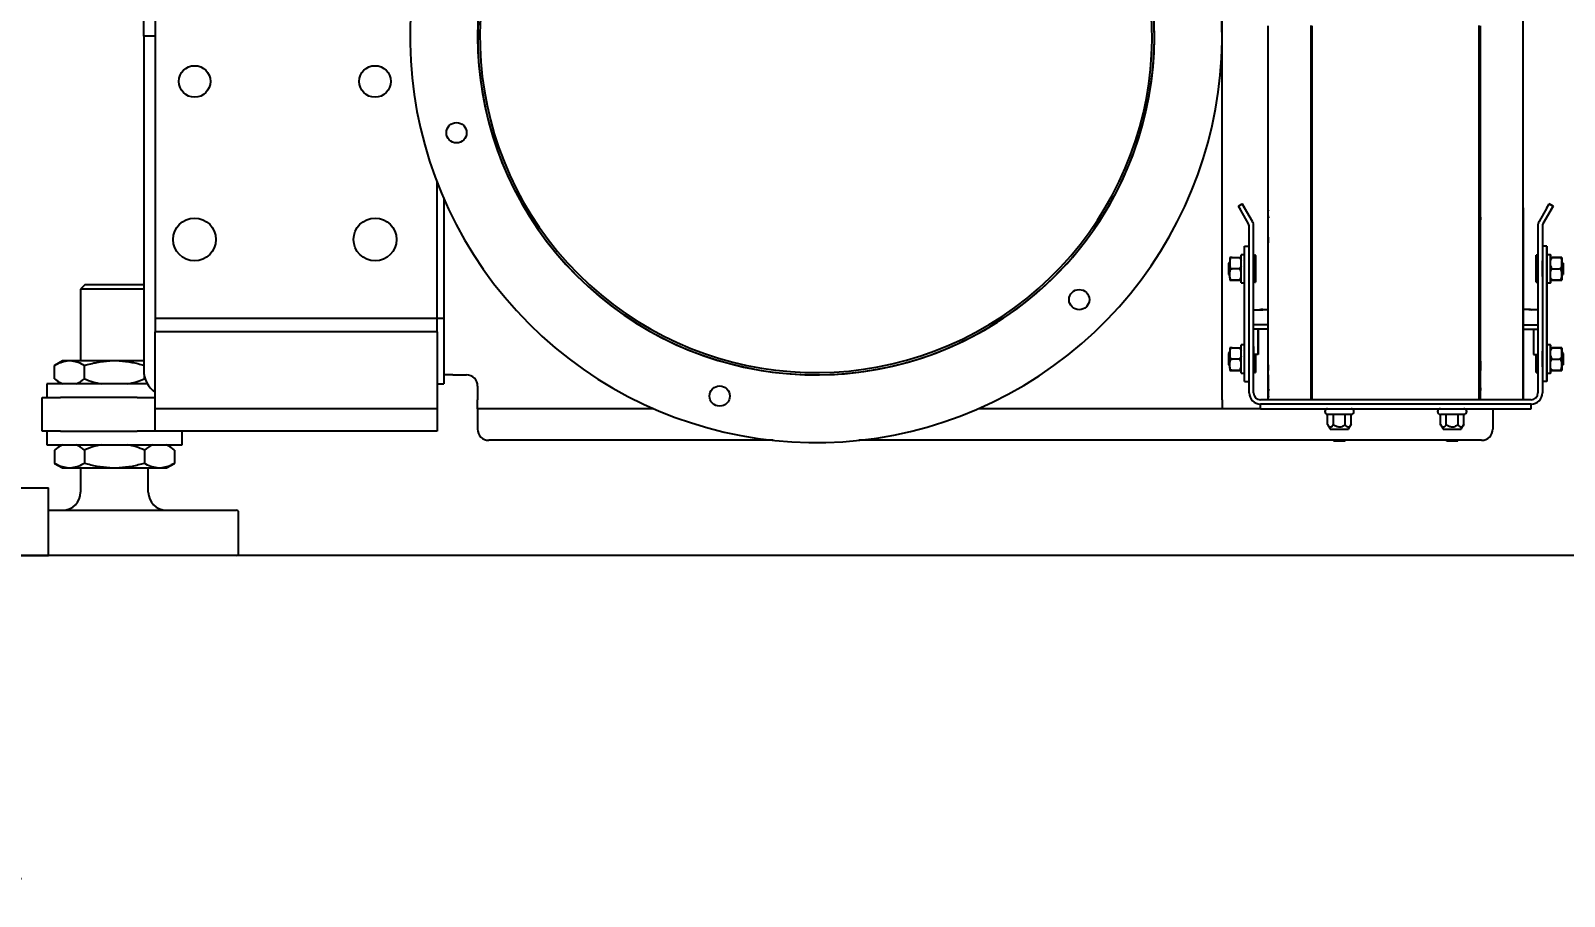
# Model space of a CAD drawing. Extents: x 28911 to 70911, y -59 to 29641.
# Drawn here: x 38253 to 38933, y 5682 to 6066 of the extents above; entities that cross this region are included whole.
import ezdxf

# ---------------------------------------------------------------- set-up
doc = ezdxf.new("R2010")
doc.units = 0
doc.header["$LTSCALE"] = 300
doc.header["$MEASUREMENT"] = 0
doc.layers.add('.', color=6, linetype='Continuous')
doc.styles.get("Standard").update_dxf_attribs({"font": 'STANDARD'})
doc.dimstyles.new('sc1a100$0', dxfattribs={"dimscale": 100, "dimtxt": 3, "dimasz": 3, "dimexe": 0, "dimexo": 0, "dimgap": 1, "dimtad": 1, "dimzin": 12, "dimdsep": 46, "dimtxsty": 'Standard', "dimblk": 'CLOSEDBLANK', "dimcen": 1, "dimclrd": 253, "dimclre": 253, "dimclrt": 2, "dimadec": 0, "dimazin": 3, "dimtfac": 1, "dimtmove": 0, "dimatfit": 1, "dimldrblk": 'CLOSEDBLANK', "dimfxl": 1, "dimtolj": 1, "dimtzin": 0, "dimarcsym": 0})
doc.dimstyles.new('sc1a50_pollici', dxfattribs={"dimscale": 50, "dimtxt": 3, "dimasz": 3, "dimexe": 0, "dimexo": 0, "dimgap": 1, "dimtad": 1, "dimzin": 12, "dimdsep": 46, "dimtxsty": 'Standard', "dimblk": 'CLOSEDBLANK', "dimcen": 1, "dimclrd": 253, "dimclre": 253, "dimclrt": 2, "dimadec": 0, "dimazin": 3, "dimtfac": 1, "dimtmove": 0, "dimatfit": 1, "dimldrblk": 'CLOSEDBLANK', "dimfxl": 1, "dimtolj": 1, "dimtzin": 0, "dimarcsym": 0})

# ---------------------------------------------------------------- blocks, each defined once
blk = doc.blocks.new('A$C714e681e')
at = {"color": 7, "linetype": 'Continuous', "lineweight": 25}
for p, q in [((330.6, 530), (330.6, 105)), ((325.6, 230), (325.6, 515)), ((803.6, 69), (803.6, 270)), ((330.6, 230), (325.6, 230)), ((325.6, 230), (325.6, 218)), ((325.6, 218), (325.6, 82)), ((455.6, 105), (455.6, 165.38)), ((458.6, 158.06), (458.6, 105)), ((810.85, 154.73), (812.58, 155.73)), ((811.85, 153), (810.85, 154.73)), ((815.33, 146.96), (811.85, 153)), ((812.58, 155.73), (813.58, 154)), ((812.58, 155.73), (812.58, 155.73)), ((813.58, 154), (812.58, 155.73)), ((812.58, 155.73), (813.58, 154)), ((812.58, 155.73), (812.58, 155.73)), ((813.58, 154), (812.58, 155.73)), ((817.06, 147.96), (813.58, 154)), ((817.06, 147.96), (813.58, 154)), ((817.06, 147.96), (813.58, 154)), ((824.14, 150.27), (824.1, 150.54)), ((824.12, 152.85), (824.12, 152.62)), ((824.17, 150.02), (824.37, 149.53)), ((937.1, 154), (937.1, 154)), ((937.1, 154), (937.1, 69)), ((937.1, 152.77), (937.1, 150.54)), ((947.62, 154), (944.14, 147.96)), ((949.35, 153), (945.87, 146.96)), ((949.35, 153), (945.87, 146.96)), ((949.35, 153), (945.87, 146.96)), ((947.62, 154), (948.62, 155.73)), ((950.35, 154.73), (948.62, 155.73)), ((948.62, 155.73), (948.62, 155.73)), ((948.62, 155.73), (950.35, 154.73)), ((950.35, 154.73), (948.62, 155.73)), ((948.62, 155.73), (948.62, 155.73)), ((950.35, 154.73), (949.35, 153)), ((949.35, 153), (950.35, 154.73)), ((950.35, 154.73), (949.35, 153)), ((949.35, 153), (950.35, 154.73)), ((950.35, 154.73), (950.35, 154.73)), ((950.35, 154.73), (950.35, 154.73)), ((815.6, 72), (815.6, 145.96)), ((817.6, 108.76), (817.6, 145.96)), ((817.6, 72), (817.6, 145.96)), ((817.6, 72), (817.6, 145.96)), ((943.6, 145.96), (943.6, 72)), ((945.6, 145.96), (945.6, 137)), ((945.6, 145.96), (945.6, 72)), ((945.6, 145.96), (945.6, 137)), ((813.6, 77), (813.6, 137)), ((813.6, 137), (815.6, 137)), ((947.6, 137), (945.6, 137)), ((945.6, 137), (945.6, 77)), ((947.6, 137), (947.6, 77)), ((947.6, 137), (947.6, 137)), ((947.6, 135), (947.6, 137)), ((947.6, 137), (947.6, 137)), ((947.6, 137), (947.6, 77)), ((947.6, 137), (947.6, 137)), ((947.6, 135), (947.6, 137)), ((806.9, 130), (806.4, 129.5)), ((806.4, 129.5), (806.4, 124.5)), ((807, 130), (806.9, 130)), ((806.9, 130), (806.9, 124)), ((807, 132), (807, 130.64)), ((807, 130.64), (807, 128.36)), ((808.04, 132), (810.96, 132)), ((808.04, 132), (810.96, 132)), ((813.6, 133.25), (812, 133.25)), ((812, 127), (812, 133.25)), ((818.1, 133), (817.6, 132.5)), ((818.4, 133), (818.1, 133)), ((818.4, 128.16), (818.4, 129.31)), ((818.4, 128.15), (818.4, 129.31)), ((943.1, 133), (942.8, 133)), ((943.6, 132.5), (943.1, 133)), ((945.6, 123.51), (945.6, 130.49)), ((947.6, 79), (947.6, 135)), ((947.6, 79), (947.6, 135)), ((949.2, 133.25), (947.6, 133.25)), ((953.16, 132), (950.24, 132)), ((950.24, 132), (953.16, 132)), ((954.2, 132), (954.2, 130.64)), ((954.2, 130.64), (954.2, 132)), ((954.2, 130.64), (954.2, 128.36)), ((954.2, 130.64), (954.2, 130)), ((954.2, 123.5), (954.2, 130.45)), ((954.3, 130), (954.2, 130)), ((954.8, 129.5), (954.3, 130)), ((954.3, 124), (954.3, 130)), ((954.8, 129.5), (954.8, 124.5)), ((806.4, 124.5), (806.9, 124)), ((806.9, 124), (807, 124)), ((807, 128.36), (807, 125.64)), ((807, 123.36), (807, 125.64)), ((807, 123.36), (807, 122)), ((810.96, 127), (808.04, 127)), ((810.96, 127), (808.04, 127)), ((812, 120.75), (812, 127)), ((818.4, 128.16), (818.4, 125.85)), ((818.4, 128.15), (818.4, 125.84)), ((818.4, 125.85), (818.4, 124.69)), ((818.4, 125.84), (818.4, 124.69)), ((950.24, 127), (953.16, 127)), ((950.24, 127), (953.16, 127)), ((954.2, 125.64), (954.2, 128.36)), ((954.2, 123.36), (954.2, 125.64)), ((954.2, 124), (954.3, 124)), ((954.2, 123.36), (954.2, 124)), ((954.2, 124), (954.2, 123.5)), ((954.2, 123.36), (954.2, 122)), ((954.2, 122), (954.2, 123.36)), ((954.3, 124), (954.8, 124.5)), ((299.6, 120), (297.6, 118)), ((297.6, 118), (297.6, 86.22)), ((312.6, 118), (297.6, 118)), ((299.6, 120), (312.6, 120)), ((312.6, 120), (325.6, 120)), ((325.6, 118), (312.6, 118)), ((808.04, 122), (810.96, 122)), ((810.96, 122), (808.04, 122)), ((808.04, 122), (810.96, 122)), ((812, 120.75), (813.6, 120.75)), ((817.6, 121.5), (818.1, 121)), ((818.1, 121), (818.4, 121)), ((942.8, 121), (943.1, 121)), ((943.1, 121), (943.6, 121.5)), ((947.6, 120.75), (949.2, 120.75)), ((953.16, 122), (950.24, 122)), ((950.24, 122), (953.16, 122)), ((953.16, 122), (950.24, 122)), ((821.6, 109), (821.6, 108.76)), ((821.6, 109), (824.1, 109)), ((939.6, 109), (937.1, 109)), ((939.6, 109), (939.6, 108.76)), ((939.6, 108.76), (939.6, 109)), ((455.6, 105), (330.6, 105)), ((330.6, 105), (330.6, 99)), ((458.6, 105), (455.6, 105)), ((455.6, 99), (455.6, 105)), ((458.6, 105), (458.6, 76)), ((817.6, 108.76), (821.6, 108.76)), ((824.1, 102.16), (817.6, 102.16)), ((937.1, 102.16), (943.6, 102.16)), ((943.6, 108.76), (939.6, 108.76)), ((455.6, 99), (330.6, 99)), ((330.6, 93), (330.6, 99)), ((455.6, 99), (455.6, 93)), ((824.1, 100.28), (817.6, 100.28)), ((819.6, 100.28), (819.6, 89)), ((819.6, 89), (819.6, 100.28)), ((937.1, 100.28), (943.6, 100.28)), ((941.6, 100.28), (941.6, 89)), ((330.6, 65), (330.6, 93)), ((455.6, 93), (455.6, 65)), ((806.9, 90), (806.4, 89.5)), ((806.4, 89.5), (806.4, 84.5)), ((807, 90), (806.9, 90)), ((806.9, 90), (806.9, 84)), ((807, 92), (807, 90.64)), ((807, 90.64), (807, 88.36)), ((808.04, 92), (810.96, 92)), ((808.04, 92), (810.96, 92)), ((813.6, 93.25), (812, 93.25)), ((812, 87), (812, 93.25)), ((817.6, 72), (817.6, 89)), ((819.6, 89), (817.6, 89)), ((818.1, 89), (818.1, 81)), ((818.4, 88.16), (818.4, 89)), ((818.4, 88.15), (818.4, 89)), ((818.4, 81), (818.4, 89)), ((818.4, 89), (818.4, 81)), ((819.6, 89), (819.6, 89)), ((941.6, 89), (943.6, 89)), ((942.8, 81), (942.8, 89)), ((943.1, 81), (943.1, 89)), ((945.6, 83.51), (945.6, 90.49)), ((949.2, 93.25), (947.6, 93.25)), ((953.16, 92), (950.24, 92)), ((950.24, 92), (953.16, 92)), ((954.2, 92), (954.2, 90.64)), ((954.2, 90.64), (954.2, 92)), ((954.2, 90.64), (954.2, 88.36)), ((954.2, 90.64), (954.2, 90)), ((954.2, 83.5), (954.2, 90.45)), ((954.3, 90), (954.2, 90)), ((954.8, 89.5), (954.3, 90)), ((954.3, 84), (954.3, 90)), ((954.8, 89.5), (954.8, 84.5)), ((289.51, 86.22), (286.04, 84.22)), ((286.04, 78.31), (286.04, 84.22)), ((291.64, 86.22), (289.51, 86.22)), ((293.72, 86.22), (291.64, 86.22)), ((310.52, 86.22), (293.72, 86.22)), ((299.32, 78.31), (299.32, 84.22)), ((314.68, 86.22), (310.52, 86.22)), ((325.6, 86.22), (314.68, 86.22)), ((806.4, 84.5), (806.9, 84)), ((806.9, 84), (807, 84)), ((807, 88.36), (807, 85.64)), ((807, 83.36), (807, 85.64)), ((807, 83.36), (807, 82)), ((810.96, 87), (808.04, 87)), ((810.96, 87), (808.04, 87)), ((808.04, 82), (810.96, 82)), ((810.96, 82), (808.04, 82)), ((808.04, 82), (810.96, 82)), ((812, 80.75), (812, 87)), ((818.4, 88.16), (818.4, 85.85)), ((818.4, 88.15), (818.4, 85.84)), ((818.4, 85.85), (818.4, 84.69)), ((818.4, 85.84), (818.4, 84.69)), ((950.24, 87), (953.16, 87)), ((950.24, 87), (953.16, 87)), ((953.16, 82), (950.24, 82)), ((950.24, 82), (953.16, 82)), ((953.16, 82), (950.24, 82)), ((954.2, 85.64), (954.2, 88.36)), ((954.2, 83.36), (954.2, 85.64)), ((954.2, 84), (954.3, 84)), ((954.2, 83.36), (954.2, 84)), ((954.2, 84), (954.2, 83.5)), ((954.2, 83.36), (954.2, 82)), ((954.2, 82), (954.2, 83.36)), ((954.3, 84), (954.8, 84.5)), ((282.6, 76), (282.6, 70)), ((327.21, 76), (282.6, 76)), ((325.88, 78.31), (325.88, 79.43)), ((326.31, 77.94), (325.88, 78.31)), ((455.6, 76), (458.6, 76)), ((462.6, 80), (458.6, 80)), ((462.6, 80), (468.6, 80)), ((473.6, 75), (473.6, 69)), ((812, 80.75), (813.6, 80.75)), ((813.6, 77), (815.6, 77)), ((817.6, 81.5), (818.1, 81)), ((818.1, 81), (818.4, 81)), ((942.8, 81), (943.1, 81)), ((943.1, 81), (943.6, 81.5)), ((945.6, 77), (945.6, 72)), ((945.6, 77), (945.6, 72)), ((947.6, 77), (945.6, 77)), ((947.6, 80.75), (949.2, 80.75)), ((947.6, 77), (947.6, 79)), ((947.6, 77), (947.6, 79)), ((947.6, 77), (947.6, 77)), ((947.6, 77), (947.6, 77)), ((947.6, 77), (947.6, 77)), ((280.6, 55), (280.6, 70)), ((280.6, 70), (288.6, 70)), ((322.6, 70), (288.6, 70)), ((322.6, 70), (330.6, 70)), ((473.6, 65), (473.6, 69)), ((803.6, 69), (803.6, 65)), ((824.1, 69), (820.6, 69)), ((824.1, 72.46), (824.14, 72.73)), ((843.1, 69), (824.1, 69)), ((824.12, 70.38), (824.12, 70.15)), ((824.37, 73.47), (824.17, 72.98)), ((843.1, 69.5), (843.1, 69)), ((843.6, 69.5), (843.1, 69.5)), ((843.1, 69), (843.1, 69)), ((843.6, 69), (843.1, 69)), ((917.6, 69), (843.6, 69)), ((917.6, 69.5), (917.6, 69)), ((918.1, 69.5), (917.6, 69.5)), ((917.6, 69), (917.6, 69)), ((918.1, 69), (917.6, 69)), ((937.1, 69), (918.1, 69)), ((937.1, 72.46), (937.1, 70.23)), ((937.1, 69), (937.1, 69)), ((940.6, 69), (937.1, 69)), ((330.6, 55), (330.6, 65)), ((455.6, 65), (330.6, 65)), ((455.6, 65), (455.6, 55)), ((551.66, 65), (473.6, 65)), ((473.6, 65), (473.6, 61)), ((820.6, 65), (695.54, 65)), ((940.6, 67), (820.6, 67)), ((820.6, 65), (820.6, 67)), ((820.6, 65), (830.6, 65)), ((830.6, 65), (930.6, 65)), ((853, 62.5), (850.4, 62.5)), ((850.4, 58), (850.4, 62.5)), ((858.2, 62.5), (853, 62.5)), ((853, 58), (853, 62.5)), ((860.8, 62.5), (858.2, 62.5)), ((858.2, 58), (858.2, 62.5)), ((860.8, 58), (860.8, 62.5)), ((903, 62.5), (900.4, 62.5)), ((900.4, 58), (900.4, 62.5)), ((908.2, 62.5), (903, 62.5)), ((903, 58), (903, 62.5)), ((910.8, 62.5), (908.2, 62.5)), ((908.2, 58), (908.2, 62.5)), ((910.8, 58), (910.8, 62.5)), ((923.6, 65), (923.6, 61)), ((930.6, 65), (940.6, 65)), ((940.6, 65), (940.6, 67)), ((940.6, 65), (940.6, 67)), ((940.6, 65), (940.6, 65)), ((288.6, 55), (280.6, 55)), ((282.6, 55), (282.6, 49)), ((288.6, 55), (322.6, 55)), ((330.6, 55), (322.6, 55)), ((455.6, 55), (330.6, 55)), ((342.6, 49), (342.6, 55)), ((473.6, 61), (473.6, 56)), ((850.4, 58), (851.56, 56)), ((851.56, 56), (852.1, 56)), ((852.1, 56), (859.64, 56)), ((859.64, 56), (860.8, 58)), ((900.4, 58), (901.56, 56)), ((901.56, 56), (902.1, 56)), ((902.1, 56), (909.64, 56)), ((909.64, 56), (910.8, 58)), ((923.6, 61), (923.6, 56)), ((282.6, 49), (293.34, 49)), ((293.34, 49), (342.6, 49)), ((604.65, 51), (478.6, 51)), ((918.6, 51), (642.55, 51)), ((852.9, 51), (853.1, 50.8)), ((853.1, 50.8), (858.1, 50.8)), ((858.1, 50.8), (858.3, 51)), ((902.9, 51), (903.1, 50.8)), ((903.1, 50.8), (908.1, 50.8)), ((908.1, 50.8), (908.3, 51)), ((286.04, 46.69), (286.04, 40.78)), ((299.32, 46.69), (299.32, 40.78)), ((325.88, 46.69), (325.88, 40.78)), ((339.16, 46.69), (339.16, 40.78)), ((286.04, 40.78), (289.51, 38.78)), ((289.51, 38.78), (291.64, 38.78)), ((291.64, 38.78), (293.72, 38.78)), ((293.72, 38.78), (310.52, 38.78)), ((297.6, 38.78), (297.6, 28)), ((310.52, 38.78), (314.68, 38.78)), ((314.68, 38.78), (331.48, 38.78)), ((327.6, 28), (327.6, 38.78)), ((331.48, 38.78), (333.56, 38.78)), ((333.56, 38.78), (335.69, 38.78)), ((335.69, 38.78), (339.16, 40.78)), ((-166.7, 30), (283.3, 30)), ((283.3, 0), (283.3, 30)), ((283.3, 20), (366.6, 20)), ((367.6, 1), (367.6, 19)), ((-166.7, 0), (283.3, 0)), ((366.6, 0), (283.3, 0))]:
    blk.add_line(p, q, dxfattribs=at)
at = {"color": 7, "linetype": 'Continuous', "lineweight": 25, "flags": 128}
for points in [[(824.1, 69), (824.1, 69.18), (824.1, 69.7), (824.1, 70.58), (824.1, 71.81), (824.1, 73.38), (824.1, 75.3), (824.1, 77.57), (824.1, 80.17), (824.1, 83.1), (824.1, 86.37), (824.1, 89.96), (824.1, 93.86), (824.1, 98.08), (824.1, 102.61), (824.1, 107.43), (824.1, 112.55), (824.1, 117.95), (824.1, 123.62), (824.1, 129.56), (824.1, 135.75), (824.1, 142.2), (824.1, 148.87), (824.1, 155.78), (824.1, 162.89), (824.1, 170.22), (824.1, 177.73), (824.1, 185.42), (824.1, 193.28), (824.1, 201.3), (824.1, 209.46), (824.1, 217.74), (824.1, 226.15), (824.1, 234.66)], [(843.1, 69), (843.1, 69.18), (843.1, 69.7), (843.1, 70.58), (843.1, 71.81), (843.1, 73.38), (843.1, 75.3), (843.1, 77.57), (843.1, 80.17), (843.1, 83.1), (843.1, 86.37), (843.1, 89.96), (843.1, 93.86), (843.1, 98.08), (843.1, 102.61), (843.1, 107.43), (843.1, 112.55), (843.1, 117.95), (843.1, 123.62), (843.1, 129.56), (843.1, 135.75), (843.1, 142.2), (843.1, 148.87), (843.1, 155.78), (843.1, 162.89), (843.1, 170.22), (843.1, 177.73), (843.1, 185.42), (843.1, 193.28), (843.1, 201.3), (843.1, 209.46), (843.1, 217.74), (843.1, 226.15), (843.1, 234.66)], [(843.1, 69.5), (843.1, 69.68), (843.1, 70.2), (843.1, 71.08), (843.1, 72.3), (843.1, 73.87), (843.1, 75.79), (843.1, 78.05), (843.1, 80.64), (843.1, 83.57), (843.1, 86.83), (843.1, 90.41), (843.1, 94.31), (843.1, 98.52), (843.1, 103.03), (843.1, 107.85), (843.1, 112.95), (843.1, 118.34), (843.1, 124), (843.1, 129.92), (843.1, 136.1), (843.1, 142.53), (843.1, 149.19), (843.1, 156.08), (843.1, 163.18), (843.1, 170.49), (843.1, 177.98), (843.1, 185.66), (843.1, 193.5), (843.1, 201.5), (843.1, 209.64), (843.1, 217.91), (843.1, 226.3), (843.1, 234.79)], [(843.6, 69), (843.6, 69.18), (843.6, 69.7), (843.6, 70.58), (843.6, 71.81), (843.6, 73.38), (843.6, 75.3), (843.6, 77.57), (843.6, 80.17), (843.6, 83.1), (843.6, 86.37), (843.6, 89.96), (843.6, 93.86), (843.6, 98.08), (843.6, 102.61), (843.6, 107.43), (843.6, 112.55), (843.6, 117.95), (843.6, 123.62), (843.6, 129.56), (843.6, 135.75), (843.6, 142.2), (843.6, 148.87), (843.6, 155.78), (843.6, 162.89), (843.6, 170.22), (843.6, 177.73), (843.6, 185.42), (843.6, 193.28), (843.6, 201.3), (843.6, 209.46), (843.6, 217.74), (843.6, 226.15), (843.6, 234.66)], [(917.6, 69), (917.6, 69.18), (917.6, 69.7), (917.6, 70.58), (917.6, 71.81), (917.6, 73.38), (917.6, 75.3), (917.6, 77.57), (917.6, 80.17), (917.6, 83.1), (917.6, 86.37), (917.6, 89.96), (917.6, 93.86), (917.6, 98.08), (917.6, 102.61), (917.6, 107.43), (917.6, 112.55), (917.6, 117.95), (917.6, 123.62), (917.6, 129.56), (917.6, 135.75), (917.6, 142.2), (917.6, 148.87), (917.6, 155.78), (917.6, 162.89), (917.6, 170.22), (917.6, 177.73), (917.6, 185.42), (917.6, 193.28), (917.6, 201.3), (917.6, 209.46), (917.6, 217.74), (917.6, 226.15), (917.6, 234.66)], [(917.6, 69.5), (917.6, 69.68), (917.6, 70.2), (917.6, 71.08), (917.6, 72.3), (917.6, 73.87), (917.6, 75.79), (917.6, 78.05), (917.6, 80.64), (917.6, 83.57), (917.6, 86.83), (917.6, 90.41), (917.6, 94.31), (917.6, 98.52), (917.6, 103.03), (917.6, 107.85), (917.6, 112.95), (917.6, 118.34), (917.6, 124), (917.6, 129.92), (917.6, 136.1), (917.6, 142.53), (917.6, 149.19), (917.6, 156.08), (917.6, 163.18), (917.6, 170.49), (917.6, 177.98), (917.6, 185.66), (917.6, 193.5), (917.6, 201.5), (917.6, 209.64), (917.6, 217.91), (917.6, 226.3), (917.6, 234.79)], [(918.1, 69), (918.1, 69.18), (918.1, 69.7), (918.1, 70.58), (918.1, 71.81), (918.1, 73.38), (918.1, 75.3), (918.1, 77.57), (918.1, 80.17), (918.1, 83.1), (918.1, 86.37), (918.1, 89.96), (918.1, 93.86), (918.1, 98.08), (918.1, 102.61), (918.1, 107.43), (918.1, 112.55), (918.1, 117.95), (918.1, 123.62), (918.1, 129.56), (918.1, 135.75), (918.1, 142.2), (918.1, 148.87), (918.1, 155.78), (918.1, 162.89), (918.1, 170.22), (918.1, 177.73), (918.1, 185.42), (918.1, 193.28), (918.1, 201.3), (918.1, 209.46), (918.1, 217.74), (918.1, 226.15), (918.1, 234.66)], [(937.1, 69), (937.1, 69.18), (937.1, 69.7), (937.1, 70.58), (937.1, 71.81), (937.1, 73.38), (937.1, 75.3), (937.1, 77.57), (937.1, 80.17), (937.1, 83.1), (937.1, 86.37), (937.1, 89.96), (937.1, 93.86), (937.1, 98.08), (937.1, 102.61), (937.1, 107.43), (937.1, 112.55), (937.1, 117.95), (937.1, 123.62), (937.1, 129.56), (937.1, 135.75), (937.1, 142.2), (937.1, 148.87), (937.1, 155.78), (937.1, 162.89), (937.1, 170.22), (937.1, 177.73), (937.1, 185.42), (937.1, 193.28), (937.1, 201.3), (937.1, 209.46), (937.1, 217.74), (937.1, 226.15), (937.1, 234.66)], [(937.1, 154), (937.1, 154.18), (937.1, 154.72), (937.1, 155.61), (937.1, 156.87), (937.1, 158.47), (937.1, 160.42), (937.1, 162.71), (937.1, 165.35), (937.1, 168.31), (937.1, 171.59), (937.1, 175.18), (937.1, 179.08), (937.1, 183.28), (937.1, 187.75), (937.1, 192.5), (937.1, 197.51), (937.1, 202.76), (937.1, 208.25), (937.1, 213.95), (937.1, 219.85), (937.1, 225.95), (937.1, 232.21), (937.1, 238.63)], [(817.6, 127), (817.6, 128.42), (817.6, 129.75), (817.6, 130.89), (817.6, 131.76), (817.6, 132.31), (817.6, 132.5), (817.6, 132.31), (817.6, 131.76), (817.6, 130.89), (817.6, 129.75), (817.6, 128.42), (817.6, 127), (817.6, 125.58), (817.6, 124.25), (817.6, 123.11), (817.6, 122.24), (817.6, 121.69), (817.6, 121.5), (817.6, 121.69), (817.6, 122.24), (817.6, 123.11), (817.6, 124.25), (817.6, 125.58), (817.6, 127)], [(818.1, 133), (818.1, 132.95), (818.1, 132.57), (818.1, 131.84), (818.1, 130.81), (818.1, 129.54), (818.1, 128.11), (818.1, 126.61), (818.1, 125.13), (818.1, 123.77), (818.1, 122.61), (818.1, 121.73), (818.1, 121.18), (818.1, 121), (818.1, 121)], [(818.4, 121), (818.4, 121.19), (818.4, 121.75), (818.4, 122.64), (818.4, 123.8), (818.4, 125.16), (818.4, 126.64), (818.4, 128.14), (818.4, 129.57), (818.4, 130.84), (818.4, 131.86), (818.4, 132.58), (818.4, 132.95), (818.4, 132.95), (818.4, 132.57), (818.4, 131.84), (818.4, 130.81), (818.4, 129.54), (818.4, 128.11), (818.4, 126.61), (818.4, 125.13), (818.4, 123.77), (818.4, 122.61), (818.4, 121.73), (818.4, 121.18), (818.4, 121)], [(942.8, 121), (942.8, 121.05), (942.8, 121.42), (942.8, 122.14), (942.8, 123.16), (942.8, 124.43), (942.8, 125.86), (942.8, 127.36), (942.8, 128.84), (942.8, 130.2), (942.8, 131.36), (942.8, 132.25), (942.8, 132.81), (942.8, 133)], [(943.1, 121), (943.1, 121.05), (943.1, 121.42), (943.1, 122.14), (943.1, 123.16), (943.1, 124.43), (943.1, 125.86), (943.1, 127.36), (943.1, 128.84), (943.1, 130.2), (943.1, 131.36), (943.1, 132.25), (943.1, 132.81), (943.1, 133)], [(947.6, 123.5), (947.6, 123.69), (947.6, 124.24), (947.6, 125.09), (947.6, 126.14), (947.6, 127.29), (947.6, 128.41), (947.6, 129.37), (947.6, 130.08), (947.6, 130.45), (947.6, 130.45), (947.6, 130.08), (947.6, 129.37), (947.6, 128.41), (947.6, 127.29), (947.6, 126.14), (947.6, 125.09), (947.6, 124.24), (947.6, 123.69), (947.6, 123.5)], [(947.6, 123.5), (947.6, 123.69), (947.6, 124.24), (947.6, 125.09), (947.6, 126.14), (947.6, 127.29), (947.6, 128.41), (947.6, 129.37), (947.6, 130.08), (947.6, 130.45), (947.6, 130.45), (947.6, 130.08), (947.6, 129.37), (947.6, 128.41), (947.6, 127.29), (947.6, 126.14), (947.6, 125.09), (947.6, 124.24), (947.6, 123.69), (947.6, 123.5)], [(949.2, 127), (949.2, 128.5), (949.2, 129.9), (949.2, 131.14), (949.2, 132.14), (949.2, 132.84), (949.2, 133.2), (949.2, 133.2), (949.2, 132.84), (949.2, 132.14), (949.2, 132.1)], [(949.2, 121.93), (949.2, 121.86), (949.2, 121.16), (949.2, 120.8), (949.2, 120.8), (949.2, 121.16), (949.2, 121.86), (949.2, 122.86), (949.2, 124.1), (949.2, 125.5), (949.2, 127)], [(821.6, 109), (820.82, 108.92), (820.23, 108.76)], [(939.6, 109), (940.38, 108.92), (940.97, 108.76)], [(940.97, 108.76), (940.38, 108.92), (939.6, 109)], [(817.6, 87), (817.6, 88.42), (817.6, 89.75), (817.6, 90.89), (817.6, 91.76), (817.6, 92.31), (817.6, 92.5), (817.6, 92.31), (817.6, 91.76), (817.6, 90.89), (817.6, 89.75), (817.6, 88.42), (817.6, 87), (817.6, 85.58), (817.6, 84.25), (817.6, 83.11), (817.6, 82.24), (817.6, 81.69), (817.6, 81.5), (817.6, 81.69), (817.6, 82.24), (817.6, 83.11), (817.6, 84.25), (817.6, 85.58), (817.6, 87)], [(947.6, 83.5), (947.6, 83.69), (947.6, 84.24), (947.6, 85.09), (947.6, 86.14), (947.6, 87.29), (947.6, 88.41), (947.6, 89.37), (947.6, 90.08), (947.6, 90.45), (947.6, 90.45), (947.6, 90.08), (947.6, 89.37), (947.6, 88.41), (947.6, 87.29), (947.6, 86.14), (947.6, 85.09), (947.6, 84.24), (947.6, 83.69), (947.6, 83.5)], [(947.6, 83.5), (947.6, 83.69), (947.6, 84.24), (947.6, 85.09), (947.6, 86.14), (947.6, 87.29), (947.6, 88.41), (947.6, 89.37), (947.6, 90.08), (947.6, 90.45), (947.6, 90.45), (947.6, 90.08), (947.6, 89.37), (947.6, 88.41), (947.6, 87.29), (947.6, 86.14), (947.6, 85.09), (947.6, 84.24), (947.6, 83.69), (947.6, 83.5)], [(949.2, 87), (949.2, 88.5), (949.2, 89.9), (949.2, 91.14), (949.2, 92.14), (949.2, 92.84), (949.2, 93.2), (949.2, 93.2), (949.2, 92.84), (949.2, 92.14), (949.2, 92.1)], [(949.2, 81.94), (949.2, 81.86), (949.2, 81.16), (949.2, 80.8), (949.2, 80.8), (949.2, 81.16), (949.2, 81.86), (949.2, 82.86), (949.2, 84.1), (949.2, 85.5), (949.2, 87)]]:
    blk.add_lwpolyline(points, dxfattribs=at)
at = {"color": 7, "linetype": 'Continuous', "lineweight": 25}
for centre, radius in [((348.1, 210), 7), ((428.1, 210), 7), ((464.22, 187.29), 4.5), ((348.1, 140), 9.5), ((428.1, 140), 9.5), ((740.27, 113.33), 4.5), ((580.89, 70.62), 4.5)]:
    blk.add_circle(centre, radius, dxfattribs=at)
for centre, radius, start, end in [((623.6, 230), 180, 68.37229, 21.62771), ((623.6, 230), 150, 62.5, 27.5), ((623.6, 230), 150, 65, 25), ((623.6, 230), 149, 62.5, 27.5), ((813.6, 145.96), 2, 0, 30), ((813.6, 145.96), 4, 0, 30), ((813.6, 145.96), 4, 0, 30), ((947.6, 145.96), 4, 150, 180), ((947.6, 145.96), 2, 150, 180), ((947.6, 145.96), 2, 150, 180), ((337.6, 82), 12, 180, 234.31467), ((312.6, 108.22), 40, 228.39796, 233.65462), ((293.73, 86.63), 11.33, 227.27409, 249.76574), ((291.63, 86.63), 11.33, 290.23426, 312.72591), ((312.6, 108.22), 32.73, 246.06105, 259.89382), ((312.6, 108.22), 32.73, 280.10618, 293.93895), ((468.6, 75), 5, 0, 90), ((820.6, 72), 5, 180, 270), ((820.6, 72), 3, 180, 270), ((820.6, 72), 3, 180, 270), ((940.6, 72), 5, 270, 0), ((940.6, 72), 5, 270, 0), ((940.6, 72), 3, 270, 0), ((850.4, 63.75), 1.25, 90, 270), ((860.8, 63.75), 1.25, 270, 90), ((900.4, 63.75), 1.25, 90, 270), ((910.8, 63.75), 1.25, 270, 90), ((478.6, 56), 5, 180, 270), ((918.6, 56), 5, 270, 0), ((312.6, 16.78), 40, 126.34538, 131.60204), ((293.73, 38.37), 11.33, 110.23426, 132.72591), ((291.63, 38.37), 11.33, 47.27409, 69.76574), ((312.6, 16.78), 32.73, 100.10618, 113.93895), ((312.6, 16.78), 32.73, 66.06105, 79.89382), ((333.57, 38.37), 11.33, 110.23426, 132.72591), ((331.47, 38.37), 11.33, 47.27409, 69.76574), ((312.6, 16.78), 40, 48.39796, 53.65462), ((289.6, 28), 8, 270, 0), ((335.6, 28), 8, 180, 270), ((366.6, 19), 1, 0, 90), ((366.6, 1), 1, 270, 0)]:
    blk.add_arc(centre, radius, start, end, dxfattribs=at)
for points, knots in [([(824.1, 149), (824.1, 149.51), (824.1, 150.05), (824.1, 150.52), (824.1, 150.54)], [0, 0, 0, 0, 0.953398, 1, 1, 1, 1]), ([(918.1, 149.92), (918.1, 150.53), (918.1, 151.75), (918.1, 152.76), (918.1, 152.89), (918.1, 152.95)], [0, 0, 0, 0, 0.349071, 0.69852, 1, 1, 1, 1]), ([(918.1, 149.92), (918.1, 149.86), (918.1, 149.74), (918.1, 149.43), (918.1, 149.06), (918.1, 148.81), (918.1, 148.69)], [0, 0, 0, 0, 0.249993, 0.499996, 0.749998, 1, 1, 1, 1]), ([(918.1, 145.12), (918.1, 145.3), (918.1, 145.69), (918.1, 146.61), (918.1, 147.67), (918.1, 148.36), (918.1, 148.69)], [0, 0, 0, 0, 0.24222, 0.5, 0.75778, 1, 1, 1, 1]), ([(918.1, 146), (918.1, 146.25), (918.1, 146.64), (918.1, 147.07), (918.1, 147.25), (918.1, 147.32)], [0, 0, 0, 0, 0.520952, 0.80421, 1, 1, 1, 1]), ([(918.1, 146.22), (918.1, 146.24), (918.1, 146.42), (918.1, 146.68), (918.1, 147.05), (918.1, 147.11), (918.1, 147.15)], [0, 0, 0, 0, 0.035358, 0.28659, 0.538046, 1, 1, 1, 1]), ([(918.1, 77.88), (918.1, 78.72), (918.1, 80.4), (918.1, 83.68), (918.1, 87.49), (918.1, 91.81), (918.1, 96.5), (918.1, 101.44), (918.1, 106.46), (918.1, 111.5), (918.1, 116.54), (918.1, 121.56), (918.1, 126.5), (918.1, 131.19), (918.1, 135.51), (918.1, 139.32), (918.1, 142.6), (918.1, 144.28), (918.1, 145.12)], [0, 0, 0, 0, 0.06048, 0.122659, 0.186024, 0.25, 0.313976, 0.377341, 0.43952, 0.5, 0.56048, 0.622659, 0.686024, 0.75, 0.813976, 0.877341, 0.93952, 1, 1, 1, 1]), ([(824.1, 141), (824.1, 140.97), (824.1, 140.91), (824.1, 140.6), (824.1, 140.28), (824.1, 139.88), (824.1, 139.3), (824.1, 138.81), (824.1, 138.5)], [0, 0, 0, 0, 0.239443, 0.369653, 0.5, 0.63021, 0.760557, 1, 1, 1, 1]), ([(824.1, 138.5), (824.1, 138.81), (824.1, 139.3), (824.1, 139.88), (824.1, 140.28), (824.1, 140.6), (824.1, 140.91), (824.1, 140.97), (824.1, 141)], [0, 0, 0, 0, 0.239443, 0.369653, 0.5, 0.63021, 0.760557, 1, 1, 1, 1]), ([(808.04, 132), (807.97, 131.99), (807.83, 131.98), (807.6, 131.87), (807.34, 131.63), (807.12, 131.2), (807.04, 130.84), (807, 130.64)], [0, 0, 0, 0, 0.104694, 0.209031, 0.376552, 0.658606, 1, 1, 1, 1]), ([(808.04, 132), (808, 132), (807.89, 132), (807.7, 132), (807.45, 132), (807.17, 132), (807.05, 132), (807, 132), (807, 132)], [0, 0, 0, 0, 0.058361, 0.158739, 0.302182, 0.526326, 0.959745, 1, 1, 1, 1]), ([(810.96, 132), (811.03, 131.99), (811.17, 131.98), (811.4, 131.87), (811.66, 131.63), (811.88, 131.2), (811.96, 130.84), (812, 130.64)], [0, 0, 0, 0, 0.104694, 0.209031, 0.376552, 0.658606, 1, 1, 1, 1]), ([(810.96, 132), (811, 132), (811.11, 132), (811.3, 132), (811.55, 132), (811.83, 132), (811.95, 132), (812, 132), (812, 132)], [0, 0, 0, 0, 0.058361, 0.158739, 0.302182, 0.526326, 0.959745, 1, 1, 1, 1]), ([(918.1, 132.08), (918.1, 132.08), (918.1, 132.09), (918.1, 132.34), (918.1, 132.79), (918.1, 133.4), (918.1, 133.84), (918.1, 134.06)], [0, 0, 0, 0, 0.1520336, 0.3580415, 0.5760168, 0.7939922, 1, 1, 1, 1]), ([(950.24, 132), (950.17, 131.99), (950.03, 131.98), (949.8, 131.87), (949.54, 131.63), (949.32, 131.2), (949.24, 130.84), (949.2, 130.64)], [0, 0, 0, 0, 0.104694, 0.209031, 0.376552, 0.658606, 1, 1, 1, 1]), ([(949.2, 132), (949.21, 132), (949.26, 132), (949.39, 132), (949.65, 132), (949.9, 132), (950.11, 132), (950.21, 132), (950.24, 132)], [0, 0, 0, 0, 0.109674, 0.49306, 0.671467, 0.851796, 0.957939, 1, 1, 1, 1]), ([(953.16, 132), (953.23, 131.99), (953.37, 131.98), (953.6, 131.87), (953.86, 131.63), (954.08, 131.2), (954.16, 130.84), (954.2, 130.64)], [0, 0, 0, 0, 0.104694, 0.209031, 0.376552, 0.658606, 1, 1, 1, 1]), ([(954.2, 132), (954.19, 132), (954.14, 132), (954.01, 132), (953.75, 132), (953.5, 132), (953.29, 132), (953.19, 132), (953.16, 132)], [0, 0, 0, 0, 0.109674, 0.49306, 0.671467, 0.851796, 0.957939, 1, 1, 1, 1]), ([(807, 128.36), (807.06, 128.1), (807.13, 127.74), (807.39, 127.33), (807.61, 127.13), (807.84, 127.02), (807.98, 127.01), (808.04, 127)], [0, 0, 0, 0, 0.449309, 0.620847, 0.793578, 0.907876, 1, 1, 1, 1]), ([(807, 125.64), (807.06, 125.9), (807.13, 126.26), (807.39, 126.67), (807.61, 126.87), (807.84, 126.98), (807.98, 126.99), (808.04, 127)], [0, 0, 0, 0, 0.449309, 0.620847, 0.793578, 0.907876, 1, 1, 1, 1]), ([(808.04, 122), (807.97, 122.01), (807.83, 122.02), (807.6, 122.13), (807.34, 122.37), (807.12, 122.8), (807.04, 123.16), (807, 123.36)], [0, 0, 0, 0, 0.104694, 0.209031, 0.376552, 0.658606, 1, 1, 1, 1]), ([(812, 128.36), (811.94, 128.1), (811.87, 127.74), (811.61, 127.33), (811.39, 127.13), (811.16, 127.02), (811.02, 127.01), (810.96, 127)], [0, 0, 0, 0, 0.449309, 0.620847, 0.793578, 0.907876, 1, 1, 1, 1]), ([(812, 125.64), (811.94, 125.9), (811.87, 126.26), (811.61, 126.67), (811.39, 126.87), (811.16, 126.98), (811.02, 126.99), (810.96, 127)], [0, 0, 0, 0, 0.449309, 0.620847, 0.793578, 0.907876, 1, 1, 1, 1]), ([(810.96, 122), (811.03, 122.01), (811.17, 122.02), (811.4, 122.13), (811.66, 122.37), (811.88, 122.8), (811.96, 123.16), (812, 123.36)], [0, 0, 0, 0, 0.104694, 0.209031, 0.376552, 0.658606, 1, 1, 1, 1]), ([(918.1, 100.18), (918.1, 100.58), (918.1, 101.4), (918.1, 102.97), (918.1, 104.78), (918.1, 106.81), (918.1, 108.96), (918.1, 111.16), (918.1, 113.3), (918.1, 115.35), (918.1, 117.31), (918.1, 119.18), (918.1, 120.89), (918.1, 122.37), (918.1, 123.55), (918.1, 124.39), (918.1, 124.91), (918.1, 124.97), (918.1, 125)], [0, 0, 0, 0, 0.059677, 0.12171, 0.185419, 0.25, 0.314581, 0.37829, 0.440323, 0.5, 0.559677, 0.62171, 0.685419, 0.75, 0.814581, 0.87829, 0.940323, 1, 1, 1, 1]), ([(949.2, 128.36), (949.26, 128.1), (949.33, 127.74), (949.59, 127.33), (949.81, 127.13), (950.04, 127.02), (950.18, 127.01), (950.24, 127)], [0, 0, 0, 0, 0.449309, 0.620847, 0.793578, 0.907876, 1, 1, 1, 1]), ([(949.2, 125.64), (949.26, 125.9), (949.33, 126.26), (949.59, 126.67), (949.81, 126.87), (950.04, 126.98), (950.18, 126.99), (950.24, 127)], [0, 0, 0, 0, 0.449309, 0.620847, 0.793578, 0.907876, 1, 1, 1, 1]), ([(950.24, 122), (950.17, 122.01), (950.03, 122.02), (949.8, 122.13), (949.54, 122.37), (949.32, 122.8), (949.24, 123.16), (949.2, 123.36)], [0, 0, 0, 0, 0.104694, 0.209031, 0.376552, 0.658606, 1, 1, 1, 1]), ([(954.2, 128.36), (954.14, 128.1), (954.07, 127.74), (953.81, 127.33), (953.59, 127.13), (953.36, 127.02), (953.22, 127.01), (953.16, 127)], [0, 0, 0, 0, 0.449309, 0.620847, 0.793578, 0.907876, 1, 1, 1, 1]), ([(954.2, 125.64), (954.14, 125.9), (954.07, 126.26), (953.81, 126.67), (953.59, 126.87), (953.36, 126.98), (953.22, 126.99), (953.16, 127)], [0, 0, 0, 0, 0.449309, 0.620847, 0.793578, 0.907876, 1, 1, 1, 1]), ([(953.16, 122), (953.23, 122.01), (953.37, 122.02), (953.6, 122.13), (953.86, 122.37), (954.08, 122.8), (954.16, 123.16), (954.2, 123.36)], [0, 0, 0, 0, 0.104694, 0.209031, 0.376552, 0.658606, 1, 1, 1, 1]), ([(807, 122), (807.01, 122), (807.06, 122), (807.19, 122), (807.45, 122), (807.7, 122), (807.91, 122), (808.01, 122), (808.04, 122)], [0, 0, 0, 0, 0.109674, 0.49306, 0.671467, 0.851796, 0.957939, 1, 1, 1, 1]), ([(808.04, 122), (808, 122), (807.89, 122), (807.7, 122), (807.45, 122), (807.17, 122), (807.05, 122), (807, 122), (807, 122)], [0, 0, 0, 0, 0.058361, 0.158739, 0.302182, 0.526326, 0.959745, 1, 1, 1, 1]), ([(812, 122), (811.99, 122), (811.94, 122), (811.81, 122), (811.55, 122), (811.3, 122), (811.09, 122), (810.99, 122), (810.96, 122)], [0, 0, 0, 0, 0.109674, 0.49306, 0.671467, 0.851796, 0.957939, 1, 1, 1, 1]), ([(810.96, 122), (811, 122), (811.11, 122), (811.3, 122), (811.55, 122), (811.83, 122), (811.95, 122), (812, 122), (812, 122)], [0, 0, 0, 0, 0.058361, 0.158739, 0.302182, 0.526326, 0.959745, 1, 1, 1, 1]), ([(950.24, 122), (950.2, 122), (950.09, 122), (949.9, 122), (949.65, 122), (949.37, 122), (949.25, 122), (949.2, 122), (949.2, 122)], [0, 0, 0, 0, 0.058361, 0.158739, 0.302182, 0.526326, 0.959745, 1, 1, 1, 1]), ([(949.2, 122), (949.21, 122), (949.26, 122), (949.39, 122), (949.65, 122), (949.9, 122), (950.11, 122), (950.21, 122), (950.24, 122)], [0, 0, 0, 0, 0.109674, 0.49306, 0.671467, 0.851796, 0.957939, 1, 1, 1, 1]), ([(953.16, 122), (953.2, 122), (953.31, 122), (953.5, 122), (953.75, 122), (954.03, 122), (954.15, 122), (954.2, 122), (954.2, 122)], [0, 0, 0, 0, 0.058361, 0.158739, 0.302182, 0.526326, 0.959745, 1, 1, 1, 1]), ([(954.2, 122), (954.19, 122), (954.14, 122), (954.01, 122), (953.75, 122), (953.5, 122), (953.29, 122), (953.19, 122), (953.16, 122)], [0, 0, 0, 0, 0.109674, 0.49306, 0.671467, 0.851796, 0.957939, 1, 1, 1, 1]), ([(808.04, 92), (807.97, 91.99), (807.83, 91.98), (807.6, 91.87), (807.34, 91.63), (807.12, 91.2), (807.04, 90.84), (807, 90.64)], [0, 0, 0, 0, 0.104694, 0.209031, 0.376552, 0.658606, 1, 1, 1, 1]), ([(808.04, 92), (808, 92), (807.89, 92), (807.7, 92), (807.45, 92), (807.17, 92), (807.05, 92), (807, 92), (807, 92)], [0, 0, 0, 0, 0.058361, 0.158739, 0.302182, 0.526326, 0.959745, 1, 1, 1, 1]), ([(810.96, 92), (811.03, 91.99), (811.17, 91.98), (811.4, 91.87), (811.66, 91.63), (811.88, 91.2), (811.96, 90.84), (812, 90.64)], [0, 0, 0, 0, 0.104694, 0.209031, 0.376552, 0.658606, 1, 1, 1, 1]), ([(810.96, 92), (811, 92), (811.11, 92), (811.3, 92), (811.55, 92), (811.83, 92), (811.95, 92), (812, 92), (812, 92)], [0, 0, 0, 0, 0.058361, 0.158739, 0.302182, 0.526326, 0.959745, 1, 1, 1, 1]), ([(950.24, 92), (950.17, 91.99), (950.03, 91.98), (949.8, 91.87), (949.54, 91.63), (949.32, 91.2), (949.24, 90.84), (949.2, 90.64)], [0, 0, 0, 0, 0.104694, 0.209031, 0.376552, 0.658606, 1, 1, 1, 1]), ([(949.2, 92), (949.21, 92), (949.26, 92), (949.39, 92), (949.65, 92), (949.9, 92), (950.11, 92), (950.21, 92), (950.24, 92)], [0, 0, 0, 0, 0.109674, 0.49306, 0.671467, 0.851796, 0.957939, 1, 1, 1, 1]), ([(953.16, 92), (953.23, 91.99), (953.37, 91.98), (953.6, 91.87), (953.86, 91.63), (954.08, 91.2), (954.16, 90.84), (954.2, 90.64)], [0, 0, 0, 0, 0.104694, 0.209031, 0.376552, 0.658606, 1, 1, 1, 1]), ([(954.2, 92), (954.19, 92), (954.14, 92), (954.01, 92), (953.75, 92), (953.5, 92), (953.29, 92), (953.19, 92), (953.16, 92)], [0, 0, 0, 0, 0.109674, 0.49306, 0.671467, 0.851796, 0.957939, 1, 1, 1, 1]), ([(286.04, 84.22), (286.96, 84.71), (288.79, 85.7), (290.69, 86.05), (291.64, 86.22)], [0, 0, 0, 0, 0.496994, 1, 1, 1, 1]), ([(293.72, 86.22), (294.66, 86.05), (296.56, 85.71), (298.4, 84.72), (299.32, 84.22)], [0, 0, 0, 0, 0.496394, 1, 1, 1, 1]), ([(299.32, 84.22), (301.15, 84.71), (304.82, 85.7), (308.61, 86.05), (310.52, 86.22)], [0, 0, 0, 0, 0.496994, 1, 1, 1, 1]), ([(314.68, 86.22), (316.56, 86.05), (320.26, 85.72), (323.84, 84.76), (325.6, 84.28)], [0, 0, 0, 0, 0.509215, 1, 1, 1, 1]), ([(807, 88.36), (807.06, 88.1), (807.13, 87.74), (807.39, 87.33), (807.61, 87.13), (807.84, 87.02), (807.98, 87.01), (808.04, 87)], [0, 0, 0, 0, 0.449309, 0.620847, 0.793578, 0.907876, 1, 1, 1, 1]), ([(807, 85.64), (807.06, 85.9), (807.13, 86.26), (807.39, 86.67), (807.61, 86.87), (807.84, 86.98), (807.98, 86.99), (808.04, 87)], [0, 0, 0, 0, 0.449309, 0.620847, 0.793578, 0.907876, 1, 1, 1, 1]), ([(808.04, 82), (807.97, 82.01), (807.83, 82.02), (807.6, 82.13), (807.34, 82.37), (807.12, 82.8), (807.04, 83.16), (807, 83.36)], [0, 0, 0, 0, 0.104694, 0.209031, 0.376552, 0.658606, 1, 1, 1, 1]), ([(807, 82), (807.01, 82), (807.06, 82), (807.19, 82), (807.45, 82), (807.7, 82), (807.91, 82), (808.01, 82), (808.04, 82)], [0, 0, 0, 0, 0.109674, 0.49306, 0.671467, 0.851796, 0.957939, 1, 1, 1, 1]), ([(808.04, 82), (808, 82), (807.89, 82), (807.7, 82), (807.45, 82), (807.17, 82), (807.05, 82), (807, 82), (807, 82)], [0, 0, 0, 0, 0.058361, 0.158739, 0.302182, 0.526326, 0.959745, 1, 1, 1, 1]), ([(812, 88.36), (811.94, 88.1), (811.87, 87.74), (811.61, 87.33), (811.39, 87.13), (811.16, 87.02), (811.02, 87.01), (810.96, 87)], [0, 0, 0, 0, 0.449309, 0.620847, 0.793578, 0.907876, 1, 1, 1, 1]), ([(812, 85.64), (811.94, 85.9), (811.87, 86.26), (811.61, 86.67), (811.39, 86.87), (811.16, 86.98), (811.02, 86.99), (810.96, 87)], [0, 0, 0, 0, 0.449309, 0.620847, 0.793578, 0.907876, 1, 1, 1, 1]), ([(810.96, 82), (811.03, 82.01), (811.17, 82.02), (811.4, 82.13), (811.66, 82.37), (811.88, 82.8), (811.96, 83.16), (812, 83.36)], [0, 0, 0, 0, 0.104694, 0.209031, 0.376552, 0.658606, 1, 1, 1, 1]), ([(812, 82), (811.99, 82), (811.94, 82), (811.81, 82), (811.55, 82), (811.3, 82), (811.09, 82), (810.99, 82), (810.96, 82)], [0, 0, 0, 0, 0.109674, 0.49306, 0.671467, 0.851796, 0.957939, 1, 1, 1, 1]), ([(810.96, 82), (811, 82), (811.11, 82), (811.3, 82), (811.55, 82), (811.83, 82), (811.95, 82), (812, 82), (812, 82)], [0, 0, 0, 0, 0.058361, 0.158739, 0.302182, 0.526326, 0.959745, 1, 1, 1, 1]), ([(824.1, 82), (824.1, 82.03), (824.1, 82.09), (824.1, 82.4), (824.1, 82.72), (824.1, 83.12), (824.1, 83.7), (824.1, 84.19), (824.1, 84.5)], [0, 0, 0, 0, 0.239443, 0.369653, 0.5, 0.63021, 0.760557, 1, 1, 1, 1]), ([(824.1, 84.5), (824.1, 84.19), (824.1, 83.7), (824.1, 83.12), (824.1, 82.72), (824.1, 82.4), (824.1, 82.09), (824.1, 82.03), (824.1, 82)], [0, 0, 0, 0, 0.239443, 0.369653, 0.5, 0.63021, 0.760557, 1, 1, 1, 1]), ([(918.1, 86), (918.1, 85.95), (918.1, 85.86), (918.1, 85.37), (918.1, 84.85), (918.1, 84.21), (918.1, 83.28), (918.1, 82.5), (918.1, 82)], [0, 0, 0, 0, 0.239457, 0.368361, 0.5, 0.631639, 0.760543, 1, 1, 1, 1]), ([(918.1, 86), (918.1, 85.95), (918.1, 85.86), (918.1, 85.37), (918.1, 84.85), (918.1, 84.21), (918.1, 83.28), (918.1, 82.5), (918.1, 82)], [0, 0, 0, 0, 0.239457, 0.368361, 0.5, 0.631639, 0.760543, 1, 1, 1, 1]), ([(949.2, 88.36), (949.26, 88.1), (949.33, 87.74), (949.59, 87.33), (949.81, 87.13), (950.04, 87.02), (950.18, 87.01), (950.24, 87)], [0, 0, 0, 0, 0.449309, 0.620847, 0.793578, 0.907876, 1, 1, 1, 1]), ([(949.2, 85.64), (949.26, 85.9), (949.33, 86.26), (949.59, 86.67), (949.81, 86.87), (950.04, 86.98), (950.18, 86.99), (950.24, 87)], [0, 0, 0, 0, 0.449309, 0.620847, 0.793578, 0.907876, 1, 1, 1, 1]), ([(950.24, 82), (950.17, 82.01), (950.03, 82.02), (949.8, 82.13), (949.54, 82.37), (949.32, 82.8), (949.24, 83.16), (949.2, 83.36)], [0, 0, 0, 0, 0.104694, 0.209031, 0.376552, 0.658606, 1, 1, 1, 1]), ([(950.24, 82), (950.2, 82), (950.09, 82), (949.9, 82), (949.65, 82), (949.37, 82), (949.25, 82), (949.2, 82), (949.2, 82)], [0, 0, 0, 0, 0.058361, 0.158739, 0.302182, 0.526326, 0.959745, 1, 1, 1, 1]), ([(949.2, 82), (949.21, 82), (949.26, 82), (949.39, 82), (949.65, 82), (949.9, 82), (950.11, 82), (950.21, 82), (950.24, 82)], [0, 0, 0, 0, 0.109674, 0.49306, 0.671467, 0.851796, 0.957939, 1, 1, 1, 1]), ([(954.2, 88.36), (954.14, 88.1), (954.07, 87.74), (953.81, 87.33), (953.59, 87.13), (953.36, 87.02), (953.22, 87.01), (953.16, 87)], [0, 0, 0, 0, 0.449309, 0.620847, 0.793578, 0.907876, 1, 1, 1, 1]), ([(954.2, 85.64), (954.14, 85.9), (954.07, 86.26), (953.81, 86.67), (953.59, 86.87), (953.36, 86.98), (953.22, 86.99), (953.16, 87)], [0, 0, 0, 0, 0.449309, 0.620847, 0.793578, 0.907876, 1, 1, 1, 1]), ([(953.16, 82), (953.23, 82.01), (953.37, 82.02), (953.6, 82.13), (953.86, 82.37), (954.08, 82.8), (954.16, 83.16), (954.2, 83.36)], [0, 0, 0, 0, 0.104694, 0.209031, 0.376552, 0.658606, 1, 1, 1, 1]), ([(953.16, 82), (953.2, 82), (953.31, 82), (953.5, 82), (953.75, 82), (954.03, 82), (954.15, 82), (954.2, 82), (954.2, 82)], [0, 0, 0, 0, 0.058361, 0.158739, 0.302182, 0.526326, 0.959745, 1, 1, 1, 1]), ([(954.2, 82), (954.19, 82), (954.14, 82), (954.01, 82), (953.75, 82), (953.5, 82), (953.29, 82), (953.19, 82), (953.16, 82)], [0, 0, 0, 0, 0.109674, 0.49306, 0.671467, 0.851796, 0.957939, 1, 1, 1, 1]), ([(824.1, 70), (824.1, 70.31), (824.1, 70.92), (824.1, 72.46), (824.1, 74.25), (824.1, 76.14), (824.1, 77.89), (824.1, 79.33), (824.1, 80.2), (824.1, 80.56), (824.1, 80.44), (824.1, 80.43)], [0, 0, 0, 0, 0.1234674, 0.2469342, 0.3703999, 0.4938673, 0.6173347, 0.7408004, 0.8642672, 0.9877352, 1, 1, 1, 1]), ([(824.1, 80.07), (824.1, 79.83), (824.1, 79.31), (824.1, 77.89), (824.1, 76.14), (824.1, 74.25), (824.1, 72.46), (824.1, 70.92), (824.1, 70.31), (824.1, 70)], [0, 0, 0, 0, 0.133299, 0.277751, 0.4222, 0.56665, 0.711101, 0.855551, 1, 1, 1, 1]), ([(918.1, 74.31), (918.1, 74.66), (918.1, 75.34), (918.1, 76.38), (918.1, 77.3), (918.1, 77.69), (918.1, 77.88)], [0, 0, 0, 0, 0.249995, 0.499999, 0.750003, 1, 1, 1, 1]), ([(918.1, 74.31), (918.1, 74.19), (918.1, 73.94), (918.1, 73.57), (918.1, 73.26), (918.1, 73.14), (918.1, 73.08)], [0, 0, 0, 0, 0.249988, 0.499992, 0.749996, 1, 1, 1, 1]), ([(918.1, 70), (918.1, 70.07), (918.1, 70.21), (918.1, 71.25), (918.1, 72.47), (918.1, 73.08)], [0, 0, 0, 0, 0.333209, 0.666776, 1, 1, 1, 1]), ([(918.1, 72.05), (918.1, 72.09), (918.1, 72.15), (918.1, 72.5), (918.1, 72.74), (918.1, 72.85)], [0, 0, 0, 0, 0.500273, 0.772345, 1, 1, 1, 1]), ([(853, 58), (852.97, 57.95), (852.74, 57.56), (852.37, 57.05), (851.82, 56.75), (851.32, 56.84), (850.84, 57.3), (850.55, 57.77), (850.4, 58)], [0, 0, 0, 0, 0.041913, 0.306444, 0.461015, 0.615739, 0.810975, 1, 1, 1, 1]), ([(858.2, 58), (857.74, 57.64), (857.02, 57.07), (855.81, 56.74), (854.74, 56.86), (853.8, 57.35), (853.24, 57.81), (853, 58)], [0, 0, 0, 0, 0.29957, 0.463941, 0.629185, 0.843228, 1, 1, 1, 1]), ([(860.8, 58), (860.56, 57.64), (860.21, 57.07), (859.6, 56.74), (859.07, 56.86), (858.6, 57.35), (858.32, 57.81), (858.2, 58)], [0, 0, 0, 0, 0.29957, 0.463941, 0.629185, 0.843228, 1, 1, 1, 1]), ([(903, 58), (902.97, 57.95), (902.74, 57.56), (902.37, 57.05), (901.82, 56.75), (901.32, 56.84), (900.84, 57.3), (900.55, 57.77), (900.4, 58)], [0, 0, 0, 0, 0.041913, 0.306444, 0.461015, 0.615739, 0.810975, 1, 1, 1, 1]), ([(908.2, 58), (907.74, 57.64), (907.02, 57.07), (905.81, 56.74), (904.74, 56.86), (903.8, 57.35), (903.24, 57.81), (903, 58)], [0, 0, 0, 0, 0.29957, 0.463941, 0.629185, 0.843228, 1, 1, 1, 1]), ([(910.8, 58), (910.56, 57.64), (910.21, 57.07), (909.6, 56.74), (909.07, 56.86), (908.6, 57.35), (908.32, 57.81), (908.2, 58)], [0, 0, 0, 0, 0.29957, 0.463941, 0.629185, 0.843228, 1, 1, 1, 1]), ([(291.64, 38.78), (290.7, 38.95), (288.8, 39.29), (286.97, 40.28), (286.04, 40.78)], [0, 0, 0, 0, 0.496394, 1, 1, 1, 1]), ([(299.32, 40.78), (298.41, 40.29), (296.57, 39.3), (294.68, 38.95), (293.72, 38.78)], [0, 0, 0, 0, 0.496994, 1, 1, 1, 1]), ([(310.52, 38.78), (308.64, 38.95), (304.85, 39.29), (301.17, 40.28), (299.32, 40.78)], [0, 0, 0, 0, 0.4963935, 1, 1, 1, 1]), ([(325.88, 40.78), (324.05, 40.29), (320.38, 39.3), (316.59, 38.95), (314.68, 38.78)], [0, 0, 0, 0, 0.496994, 1, 1, 1, 1]), ([(331.48, 38.78), (330.54, 38.95), (328.64, 39.29), (326.8, 40.28), (325.88, 40.78)], [0, 0, 0, 0, 0.496394, 1, 1, 1, 1]), ([(339.16, 40.78), (338.24, 40.29), (336.41, 39.3), (334.51, 38.95), (333.56, 38.78)], [0, 0, 0, 0, 0.496994, 1, 1, 1, 1])]:
    blk.add_open_spline(points, degree=3, knots=knots, dxfattribs=at)
for points in [[(918.1, 105.53), (918.1, 107.52), (918.1, 111.5), (918.1, 115.48), (918.1, 117.47)], [(918.1, 98), (918.1, 98.1), (918.1, 98.29), (918.1, 99.55), (918.1, 100.18)]]:
    blk.add_open_spline(points, degree=3, dxfattribs=at)
blk = doc.blocks.new('_ClosedBlank')
at = {"color": 0, "linetype": 'ByBlock', "lineweight": -2}
for p, q in [((-1, 0.1667), (0, 0)), ((-1, 0.1667), (-1, -0.1667)), ((0, 0), (-1, -0.1667))]:
    blk.add_line(p, q, dxfattribs=at)
blk = doc.blocks.new('*D59')
at = {"color": 253, "lineweight": -2, "ltscale": 50, "transparency": 16777216}
for p, q in [((37900.94, 6180.34), (37900.94, 3552.74)), ((42174.94, 6180.34), (42174.94, 3552.74)), ((41874.94, 3552.74), (38200.94, 3552.74))]:
    blk.add_line(p, q, dxfattribs=at)
at = {"layer": 'DEFPOINTS', "color": 0, "ltscale": 50, "transparency": 16777216}
for p in [(37900.94, 6180.34), (42174.94, 6180.34), (37900.94, 3552.74)]:
    blk.add_point(p, dxfattribs=at)
at = {"color": 253, "lineweight": -2, "ltscale": 50, "transparency": 16777216, "xscale": 300, "yscale": 300, "zscale": 300, "rotation": 180}
blk.add_blockref('_ClosedBlank', (37900.94, 3552.74), dxfattribs=at)
at = {"color": 253, "lineweight": -2, "ltscale": 50, "transparency": 16777216, "xscale": 300, "yscale": 300, "zscale": 300}
blk.add_blockref('_ClosedBlank', (42174.94, 3552.74), dxfattribs=at)
at = {"color": 2, "ltscale": 50, "transparency": 16777216, "insert": (40037.94, 3802.74), "char_height": 300, "attachment_point": 5}
blk.add_mtext('\\A1;4274', dxfattribs=at)

msp = doc.modelspace()

# ---------------------------------------------------------------- hatches: boundary and pattern name
at = {"layer": '.'}
h = msp.add_hatch(dxfattribs=at)
h.set_pattern_fill('AR-CONC', color=253, scale=200)
h.set_pattern_definition([(50, (-75681.1, -13135.8), (1434.52, -125.504), [150, -1650]), (355, (-75681, -13135.8), (-277.503, 1504.384), [120, -1320]), (100.4514, (-75561.5, -13146.2), (1157.018, 1378.88), [127.48, -1402.284]), (46.1842, (-75681, -12735.8), (2134.483, -331.039), [225, -2475]), (96.6356, (-75503.2, -12763.4), (1869.324, 1948.237), [191.22, -2103.428]), (351.1842, (-75681, -12735.8), (1869.324, 1948.237), [180, -1980]), (21, (-75481.1, -12835.8), (1193.814, -805.238), [150, -1650]), (326, (-75481, -12835.8), (486.63, 1450.3), [120, -1320]), (71.4514, (-75381.6, -12902.9), (1680.445, 645.062), [127.48, -1402.284]), (37.5, (-75681.06, -13135.77), (24.3197, 665.7877), [0, -1304, 0, -1340, 0, -1325]), (7.5, (-75681.06, -13135.8), (526.139, 788.8234), [0, -764, 0, -1274, 0, -505]), (327.5, (-76127.06, -13135.8), (1067.6449, -45.1097), [0, -500, 0, -1560, 0, -2070]), (317.5, (-76327.1, -13135.8), (1166.372, 200.21), [0, -650, 0, -1036, 0, -1470])])
h.paths.add_polyline_path([(45639.718, 5833.338), (45616.07, 5833.338), (45616.07, 5733.338), (45592.546, 5733.338), (45592.546, 5798.729), (45583.494, 5798.729), (45583.494, 5805.782), (45604.323, 5805.782), (45604.323, 5833.338), (33799.981, 5833.338), (33799.981, 4234.595), (45639.718, 4234.595)])

# ---------------------------------------------------------------- linework, layer by layer
at = {"color": 3, "ltscale": 50}
msp.add_line((45685.531, 5833.338), (33857.16, 5833.338), dxfattribs=at)

# ---------------------------------------------------------------- block references
at = {"color": 4, "ltscale": 50}
msp.add_blockref('A$C714e681e', (37977.344, 5833.338), dxfattribs=at)

# ---------------------------------------------------------------- dimensions: what is measured, and where the dimension line sits
dim = msp.add_linear_dim(base=(37900.944, 3552.736), p1=(42174.944, 6180.338), p2=(37900.944, 6180.338), dimstyle='sc1a100$0', dxfattribs=at)
dim.commit()
dim.dimension.update_dxf_attribs({"geometry": '*D59', "text_midpoint": (40037.944, 3802.736)})

# ---------------------------------------------------------------- leaders
msp.add_leader([(39507.143, 6179.364), (38525.235, 2908.877), (38530.119, 2552.949)], dimstyle='sc1a50_pollici', override={"dimtad": 0, "dimldrblk": 'Dot'})

doc.saveas('drawing.dxf')
